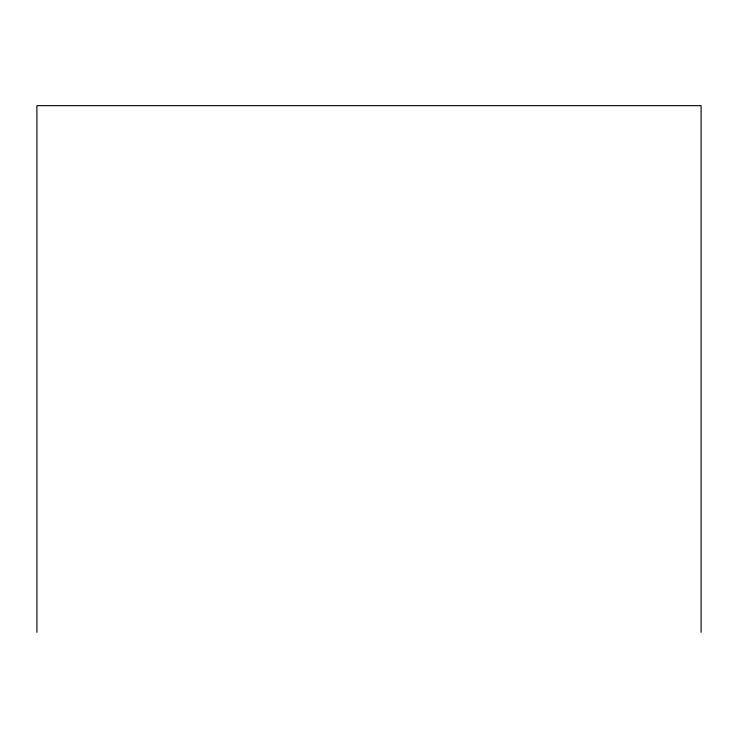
<?xml version="1.0" encoding="UTF-8"?>
<svg xmlns="http://www.w3.org/2000/svg" width="738" height="738" viewBox="0 0 738 738"><rect width="100%" height="100%" fill="white"/><g stroke="black" fill="none" stroke-linecap="round" stroke-linejoin="round"><path stroke-width="1.11" d="M701.1 632.346L701.1 105.654L36.9 105.654L36.9 632.346"/></g></svg>
